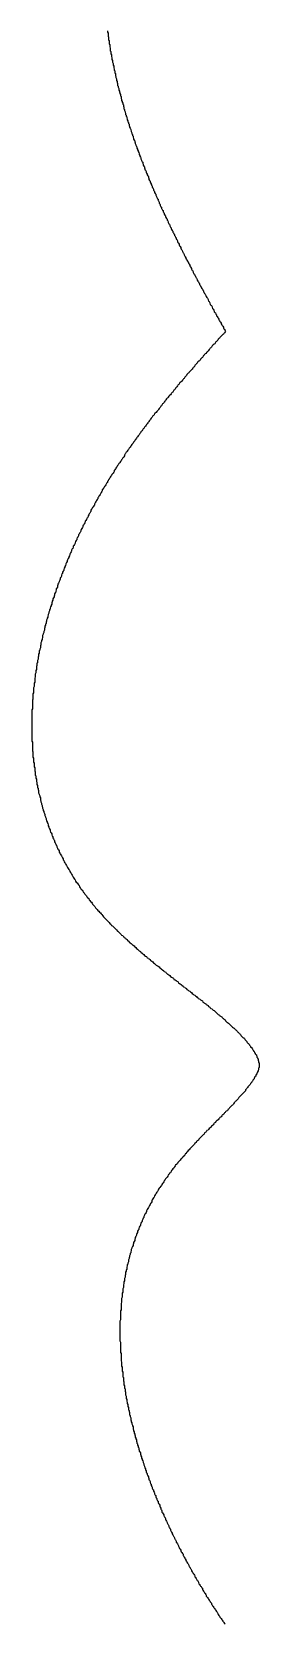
# Model space of a CAD drawing. Header units: millimetres. Extents: x 111 to 2999, y 81 to 1941.
# Drawn here: x 955.65 to 959.65, y 1383.03 to 1411.04 of the extents above; entities that cross this region are included whole.
import ezdxf

# ---------------------------------------------------------------- set-up
doc = ezdxf.new("R2010")
doc.units = ezdxf.units.MM

msp = doc.modelspace()

# ---------------------------------------------------------------- linework, layer by layer
msp.add_polyline3d([(956.98, 1411.053, 0), (956.98, 1411.033, 0), (956.99, 1411.013, 0), (956.99, 1411.003, 0), (956.99, 1410.983, 0), (956.99, 1410.963, 0), (957, 1410.943, 0), (957, 1410.933, 0), (957, 1410.913, 0), (957, 1410.893, 0), (957.01, 1410.883, 0), (957.01, 1410.863, 0), (957.01, 1410.843, 0), (957.01, 1410.823, 0), (957.02, 1410.813, 0), (957.02, 1410.793, 0), (957.02, 1410.773, 0), (957.03, 1410.753, 0), (957.03, 1410.743, 0), (957.03, 1410.723, 0), (957.03, 1410.703, 0), (957.04, 1410.693, 0), (957.04, 1410.673, 0), (957.04, 1410.653, 0), (957.05, 1410.633, 0), (957.05, 1410.623, 0), (957.05, 1410.603, 0), (957.06, 1410.583, 0), (957.06, 1410.573, 0), (957.06, 1410.553, 0), (957.07, 1410.533, 0), (957.07, 1410.523, 0), (957.07, 1410.503, 0), (957.08, 1410.483, 0), (957.08, 1410.463, 0), (957.08, 1410.453, 0), (957.09, 1410.433, 0), (957.09, 1410.413, 0), (957.09, 1410.403, 0), (957.1, 1410.383, 0), (957.1, 1410.363, 0), (957.11, 1410.353, 0), (957.11, 1410.333, 0), (957.11, 1410.313, 0), (957.12, 1410.303, 0), (957.12, 1410.283, 0), (957.12, 1410.263, 0), (957.13, 1410.253, 0), (957.13, 1410.233, 0), (957.14, 1410.213, 0), (957.14, 1410.193, 0), (957.14, 1410.183, 0), (957.15, 1410.163, 0), (957.15, 1410.143, 0), (957.16, 1410.133, 0), (957.16, 1410.113, 0), (957.16, 1410.093, 0), (957.17, 1410.083, 0), (957.17, 1410.063, 0), (957.18, 1410.043, 0), (957.18, 1410.033, 0), (957.18, 1410.013, 0), (957.19, 1409.993, 0), (957.19, 1409.983, 0), (957.2, 1409.963, 0), (957.2, 1409.953, 0), (957.21, 1409.933, 0), (957.21, 1409.913, 0), (957.22, 1409.903, 0), (957.22, 1409.883, 0), (957.22, 1409.863, 0), (957.23, 1409.853, 0), (957.23, 1409.833, 0), (957.24, 1409.813, 0), (957.24, 1409.803, 0), (957.25, 1409.783, 0), (957.25, 1409.763, 0), (957.26, 1409.753, 0), (957.26, 1409.733, 0), (957.27, 1409.713, 0), (957.27, 1409.703, 0), (957.27, 1409.683, 0), (957.28, 1409.673, 0), (957.28, 1409.653, 0), (957.29, 1409.633, 0), (957.29, 1409.623, 0), (957.3, 1409.603, 0), (957.3, 1409.583, 0), (957.31, 1409.573, 0), (957.31, 1409.553, 0), (957.32, 1409.543, 0), (957.32, 1409.523, 0), (957.33, 1409.503, 0), (957.33, 1409.493, 0), (957.34, 1409.473, 0), (957.34, 1409.453, 0), (957.35, 1409.443, 0), (957.35, 1409.423, 0), (957.36, 1409.413, 0), (957.36, 1409.393, 0), (957.37, 1409.373, 0), (957.37, 1409.363, 0), (957.38, 1409.343, 0), (957.39, 1409.323, 0), (957.39, 1409.313, 0), (957.4, 1409.293, 0), (957.4, 1409.283, 0), (957.41, 1409.263, 0), (957.41, 1409.243, 0), (957.42, 1409.233, 0), (957.42, 1409.213, 0), (957.43, 1409.203, 0), (957.43, 1409.183, 0), (957.44, 1409.163, 0), (957.44, 1409.153, 0), (957.45, 1409.133, 0), (957.46, 1409.123, 0), (957.46, 1409.103, 0), (957.47, 1409.083, 0), (957.47, 1409.073, 0), (957.48, 1409.053, 0), (957.48, 1409.043, 0), (957.49, 1409.023, 0), (957.5, 1409.013, 0), (957.5, 1408.993, 0), (957.51, 1408.973, 0), (957.51, 1408.963, 0), (957.52, 1408.943, 0), (957.52, 1408.933, 0), (957.53, 1408.913, 0), (957.54, 1408.893, 0), (957.54, 1408.883, 0), (957.55, 1408.863, 0), (957.55, 1408.853, 0), (957.56, 1408.833, 0), (957.57, 1408.823, 0), (957.57, 1408.803, 0), (957.58, 1408.783, 0), (957.58, 1408.773, 0), (957.59, 1408.753, 0), (957.6, 1408.743, 0), (957.6, 1408.723, 0), (957.61, 1408.713, 0), (957.61, 1408.693, 0), (957.62, 1408.673, 0), (957.63, 1408.663, 0), (957.63, 1408.643, 0), (957.64, 1408.633, 0), (957.64, 1408.613, 0), (957.65, 1408.603, 0), (957.66, 1408.583, 0), (957.66, 1408.563, 0), (957.67, 1408.553, 0), (957.68, 1408.533, 0), (957.68, 1408.523, 0), (957.69, 1408.503, 0), (957.7, 1408.493, 0), (957.7, 1408.473, 0), (957.71, 1408.463, 0), (957.71, 1408.443, 0), (957.72, 1408.423, 0), (957.73, 1408.413, 0), (957.73, 1408.393, 0), (957.74, 1408.383, 0), (957.75, 1408.363, 0), (957.75, 1408.353, 0), (957.76, 1408.333, 0), (957.77, 1408.323, 0), (957.77, 1408.303, 0), (957.78, 1408.293, 0), (957.79, 1408.273, 0), (957.79, 1408.253, 0), (957.8, 1408.243, 0), (957.81, 1408.223, 0), (957.81, 1408.213, 0), (957.82, 1408.193, 0), (957.83, 1408.183, 0), (957.83, 1408.163, 0), (957.84, 1408.153, 0), (957.85, 1408.133, 0), (957.85, 1408.123, 0), (957.86, 1408.103, 0), (957.87, 1408.093, 0), (957.87, 1408.073, 0), (957.88, 1408.063, 0), (957.89, 1408.043, 0), (957.89, 1408.023, 0), (957.9, 1408.013, 0), (957.91, 1407.993, 0), (957.91, 1407.983, 0), (957.92, 1407.963, 0), (957.93, 1407.953, 0), (957.93, 1407.933, 0), (957.94, 1407.923, 0), (957.95, 1407.903, 0), (957.96, 1407.893, 0), (957.96, 1407.873, 0), (957.97, 1407.863, 0), (957.98, 1407.843, 0), (957.98, 1407.833, 0), (957.99, 1407.813, 0), (958, 1407.803, 0), (958, 1407.783, 0), (958.01, 1407.773, 0), (958.02, 1407.753, 0), (958.03, 1407.743, 0), (958.03, 1407.723, 0), (958.04, 1407.713, 0), (958.05, 1407.693, 0), (958.05, 1407.683, 0), (958.06, 1407.663, 0), (958.07, 1407.653, 0), (958.08, 1407.633, 0), (958.08, 1407.623, 0), (958.09, 1407.603, 0), (958.1, 1407.593, 0), (958.1, 1407.573, 0), (958.11, 1407.563, 0), (958.12, 1407.543, 0), (958.13, 1407.533, 0), (958.13, 1407.513, 0), (958.14, 1407.503, 0), (958.15, 1407.483, 0), (958.16, 1407.473, 0), (958.16, 1407.453, 0), (958.17, 1407.443, 0), (958.18, 1407.423, 0), (958.19, 1407.413, 0), (958.19, 1407.393, 0), (958.2, 1407.383, 0), (958.21, 1407.363, 0), (958.21, 1407.353, 0), (958.22, 1407.333, 0), (958.23, 1407.323, 0), (958.24, 1407.303, 0), (958.24, 1407.293, 0), (958.25, 1407.273, 0), (958.26, 1407.263, 0), (958.27, 1407.243, 0), (958.27, 1407.233, 0), (958.28, 1407.213, 0), (958.29, 1407.203, 0), (958.3, 1407.183, 0), (958.3, 1407.173, 0), (958.31, 1407.153, 0), (958.32, 1407.143, 0), (958.33, 1407.123, 0), (958.33, 1407.113, 0), (958.34, 1407.093, 0), (958.35, 1407.083, 0), (958.36, 1407.063, 0), (958.36, 1407.053, 0), (958.37, 1407.033, 0), (958.38, 1407.023, 0), (958.39, 1407.003, 0), (958.4, 1406.993, 0), (958.4, 1406.983, 0), (958.41, 1406.963, 0), (958.42, 1406.953, 0), (958.43, 1406.933, 0), (958.43, 1406.923, 0), (958.44, 1406.903, 0), (958.45, 1406.893, 0), (958.46, 1406.873, 0), (958.46, 1406.863, 0), (958.47, 1406.843, 0), (958.48, 1406.833, 0), (958.49, 1406.813, 0), (958.49, 1406.803, 0), (958.5, 1406.783, 0), (958.51, 1406.773, 0), (958.52, 1406.753, 0), (958.53, 1406.743, 0), (958.53, 1406.733, 0), (958.54, 1406.713, 0), (958.55, 1406.703, 0), (958.56, 1406.683, 0), (958.56, 1406.673, 0), (958.57, 1406.653, 0), (958.58, 1406.643, 0), (958.59, 1406.623, 0), (958.6, 1406.613, 0), (958.6, 1406.593, 0), (958.61, 1406.583, 0), (958.62, 1406.563, 0), (958.63, 1406.553, 0), (958.63, 1406.543, 0), (958.64, 1406.523, 0), (958.65, 1406.513, 0), (958.66, 1406.493, 0), (958.67, 1406.483, 0), (958.67, 1406.463, 0), (958.68, 1406.453, 0), (958.69, 1406.433, 0), (958.7, 1406.423, 0), (958.71, 1406.403, 0), (958.71, 1406.393, 0), (958.72, 1406.383, 0), (958.73, 1406.363, 0), (958.74, 1406.353, 0), (958.75, 1406.333, 0), (958.75, 1406.323, 0), (958.76, 1406.303, 0), (958.77, 1406.293, 0), (958.78, 1406.273, 0), (958.78, 1406.263, 0), (958.79, 1406.243, 0), (958.8, 1406.233, 0), (958.81, 1406.223, 0), (958.82, 1406.203, 0), (958.82, 1406.193, 0), (958.83, 1406.173, 0), (958.84, 1406.163, 0), (958.85, 1406.143, 0), (958.86, 1406.133, 0), (958.86, 1406.113, 0), (958.87, 1406.103, 0), (958.88, 1406.093, 0), (958.89, 1406.073, 0), (958.9, 1406.063, 0), (958.9, 1406.043, 0), (958.91, 1406.033, 0), (958.92, 1406.013, 0), (958.93, 1406.003, 0), (958.94, 1405.983, 0), (958.94, 1405.973, 0), (958.95, 1405.963, 0), (958.96, 1405.943, 0), (958.97, 1405.933, 0), (958.98, 1405.913, 0), (958.98, 1405.903, 0), (958.99, 1405.883, 0), (959, 1405.873, 0), (959.01, 1405.863, 0), (959.02, 1405.843, 0), (959.02, 1405.833, 0), (959.03, 1405.813, 0), (959.04, 1405.803, 0), (959.05, 1405.783, 0), (959.06, 1405.773, 0), (959.05, 1405.763, 0), (959.04, 1405.743, 0), (959.03, 1405.733, 0), (959.02, 1405.723, 0), (959.01, 1405.713, 0), (959, 1405.703, 0), (958.98, 1405.683, 0), (958.97, 1405.673, 0), (958.96, 1405.663, 0), (958.95, 1405.653, 0), (958.94, 1405.643, 0), (958.93, 1405.633, 0), (958.92, 1405.613, 0), (958.91, 1405.603, 0), (958.9, 1405.593, 0), (958.89, 1405.583, 0), (958.88, 1405.573, 0), (958.87, 1405.553, 0), (958.86, 1405.543, 0), (958.84, 1405.533, 0), (958.83, 1405.523, 0), (958.82, 1405.513, 0), (958.81, 1405.493, 0), (958.8, 1405.483, 0), (958.79, 1405.473, 0), (958.78, 1405.463, 0), (958.77, 1405.453, 0), (958.76, 1405.433, 0), (958.75, 1405.423, 0), (958.74, 1405.413, 0), (958.73, 1405.403, 0), (958.71, 1405.383, 0), (958.7, 1405.373, 0), (958.69, 1405.363, 0), (958.68, 1405.353, 0), (958.67, 1405.343, 0), (958.66, 1405.323, 0), (958.65, 1405.313, 0), (958.64, 1405.303, 0), (958.63, 1405.293, 0), (958.62, 1405.283, 0), (958.61, 1405.263, 0), (958.6, 1405.253, 0), (958.59, 1405.243, 0), (958.57, 1405.233, 0), (958.56, 1405.213, 0), (958.55, 1405.203, 0), (958.54, 1405.193, 0), (958.53, 1405.183, 0), (958.52, 1405.173, 0), (958.51, 1405.153, 0), (958.5, 1405.143, 0), (958.49, 1405.133, 0), (958.48, 1405.123, 0), (958.47, 1405.103, 0), (958.46, 1405.093, 0), (958.45, 1405.083, 0), (958.44, 1405.073, 0), (958.42, 1405.053, 0), (958.41, 1405.043, 0), (958.4, 1405.033, 0), (958.39, 1405.023, 0), (958.38, 1405.013, 0), (958.37, 1404.993, 0), (958.36, 1404.983, 0), (958.35, 1404.973, 0), (958.34, 1404.963, 0), (958.33, 1404.943, 0), (958.32, 1404.933, 0), (958.31, 1404.923, 0), (958.3, 1404.913, 0), (958.29, 1404.893, 0), (958.28, 1404.883, 0), (958.26, 1404.873, 0), (958.25, 1404.863, 0), (958.24, 1404.843, 0), (958.23, 1404.833, 0), (958.22, 1404.823, 0), (958.21, 1404.813, 0), (958.2, 1404.793, 0), (958.19, 1404.783, 0), (958.18, 1404.773, 0), (958.17, 1404.753, 0), (958.16, 1404.743, 0), (958.15, 1404.733, 0), (958.14, 1404.723, 0), (958.13, 1404.703, 0), (958.12, 1404.693, 0), (958.11, 1404.683, 0), (958.1, 1404.673, 0), (958.09, 1404.653, 0), (958.07, 1404.643, 0), (958.06, 1404.633, 0), (958.05, 1404.613, 0), (958.04, 1404.603, 0), (958.03, 1404.593, 0), (958.02, 1404.583, 0), (958.01, 1404.563, 0), (958, 1404.553, 0), (957.99, 1404.543, 0), (957.98, 1404.523, 0), (957.97, 1404.513, 0), (957.96, 1404.503, 0), (957.95, 1404.493, 0), (957.94, 1404.473, 0), (957.93, 1404.463, 0), (957.92, 1404.453, 0), (957.91, 1404.433, 0), (957.9, 1404.423, 0), (957.89, 1404.413, 0), (957.88, 1404.393, 0), (957.87, 1404.383, 0), (957.86, 1404.373, 0), (957.85, 1404.363, 0), (957.84, 1404.343, 0), (957.82, 1404.333, 0), (957.81, 1404.323, 0), (957.8, 1404.303, 0), (957.79, 1404.293, 0), (957.78, 1404.283, 0), (957.77, 1404.263, 0), (957.76, 1404.253, 0), (957.75, 1404.243, 0), (957.74, 1404.223, 0), (957.73, 1404.213, 0), (957.72, 1404.203, 0), (957.71, 1404.183, 0), (957.7, 1404.173, 0), (957.69, 1404.163, 0), (957.68, 1404.143, 0), (957.67, 1404.133, 0), (957.66, 1404.123, 0), (957.65, 1404.103, 0), (957.64, 1404.093, 0), (957.63, 1404.083, 0), (957.62, 1404.063, 0), (957.61, 1404.053, 0), (957.6, 1404.043, 0), (957.59, 1404.023, 0), (957.58, 1404.013, 0), (957.57, 1404.003, 0), (957.56, 1403.983, 0), (957.55, 1403.973, 0), (957.54, 1403.953, 0), (957.53, 1403.943, 0), (957.52, 1403.933, 0), (957.51, 1403.913, 0), (957.5, 1403.903, 0), (957.49, 1403.893, 0), (957.48, 1403.873, 0), (957.47, 1403.863, 0), (957.46, 1403.843, 0), (957.45, 1403.833, 0), (957.44, 1403.823, 0), (957.43, 1403.803, 0), (957.42, 1403.793, 0), (957.41, 1403.783, 0), (957.4, 1403.763, 0), (957.39, 1403.753, 0), (957.38, 1403.733, 0), (957.37, 1403.723, 0), (957.36, 1403.713, 0), (957.35, 1403.693, 0), (957.34, 1403.683, 0), (957.33, 1403.663, 0), (957.32, 1403.653, 0), (957.31, 1403.643, 0), (957.3, 1403.623, 0), (957.29, 1403.613, 0), (957.28, 1403.593, 0), (957.28, 1403.583, 0), (957.27, 1403.563, 0), (957.26, 1403.553, 0), (957.25, 1403.543, 0), (957.24, 1403.523, 0), (957.23, 1403.513, 0), (957.22, 1403.493, 0), (957.21, 1403.483, 0), (957.2, 1403.463, 0), (957.19, 1403.453, 0), (957.18, 1403.443, 0), (957.17, 1403.423, 0), (957.16, 1403.413, 0), (957.15, 1403.393, 0), (957.14, 1403.383, 0), (957.13, 1403.363, 0), (957.12, 1403.353, 0), (957.11, 1403.333, 0), (957.1, 1403.323, 0), (957.1, 1403.303, 0), (957.09, 1403.293, 0), (957.08, 1403.273, 0), (957.07, 1403.263, 0), (957.06, 1403.253, 0), (957.05, 1403.233, 0), (957.04, 1403.223, 0), (957.03, 1403.203, 0), (957.02, 1403.193, 0), (957.01, 1403.173, 0), (957, 1403.163, 0), (956.99, 1403.143, 0), (956.98, 1403.133, 0), (956.98, 1403.113, 0), (956.97, 1403.103, 0), (956.96, 1403.083, 0), (956.95, 1403.073, 0), (956.94, 1403.053, 0), (956.93, 1403.043, 0), (956.92, 1403.023, 0), (956.91, 1403.013, 0), (956.9, 1402.993, 0), (956.89, 1402.983, 0), (956.89, 1402.963, 0), (956.88, 1402.953, 0), (956.87, 1402.933, 0), (956.86, 1402.913, 0), (956.85, 1402.903, 0), (956.84, 1402.883, 0), (956.83, 1402.873, 0), (956.82, 1402.853, 0), (956.81, 1402.843, 0), (956.81, 1402.823, 0), (956.8, 1402.813, 0), (956.79, 1402.793, 0), (956.78, 1402.783, 0), (956.77, 1402.763, 0), (956.76, 1402.743, 0), (956.75, 1402.733, 0), (956.75, 1402.713, 0), (956.74, 1402.703, 0), (956.73, 1402.683, 0), (956.72, 1402.673, 0), (956.71, 1402.653, 0), (956.7, 1402.643, 0), (956.69, 1402.623, 0), (956.69, 1402.603, 0), (956.68, 1402.593, 0), (956.67, 1402.573, 0), (956.66, 1402.563, 0), (956.65, 1402.543, 0), (956.64, 1402.523, 0), (956.64, 1402.513, 0), (956.63, 1402.493, 0), (956.62, 1402.483, 0), (956.61, 1402.463, 0), (956.6, 1402.443, 0), (956.59, 1402.433, 0), (956.59, 1402.413, 0), (956.58, 1402.403, 0), (956.57, 1402.383, 0), (956.56, 1402.363, 0), (956.55, 1402.353, 0), (956.55, 1402.333, 0), (956.54, 1402.323, 0), (956.53, 1402.303, 0), (956.52, 1402.283, 0), (956.51, 1402.273, 0), (956.51, 1402.253, 0), (956.5, 1402.233, 0), (956.49, 1402.223, 0), (956.48, 1402.203, 0), (956.47, 1402.193, 0), (956.47, 1402.173, 0), (956.46, 1402.153, 0), (956.45, 1402.143, 0), (956.44, 1402.123, 0), (956.44, 1402.103, 0), (956.43, 1402.093, 0), (956.42, 1402.073, 0), (956.41, 1402.053, 0), (956.41, 1402.043, 0), (956.4, 1402.023, 0), (956.39, 1402.003, 0), (956.38, 1401.993, 0), (956.38, 1401.973, 0), (956.37, 1401.953, 0), (956.36, 1401.943, 0), (956.35, 1401.923, 0), (956.35, 1401.903, 0), (956.34, 1401.893, 0), (956.33, 1401.873, 0), (956.32, 1401.853, 0), (956.32, 1401.843, 0), (956.31, 1401.823, 0), (956.3, 1401.803, 0), (956.3, 1401.793, 0), (956.29, 1401.773, 0), (956.28, 1401.753, 0), (956.27, 1401.733, 0), (956.27, 1401.723, 0), (956.26, 1401.703, 0), (956.25, 1401.683, 0), (956.25, 1401.673, 0), (956.24, 1401.653, 0), (956.23, 1401.633, 0), (956.23, 1401.623, 0), (956.22, 1401.603, 0), (956.21, 1401.583, 0), (956.21, 1401.563, 0), (956.2, 1401.553, 0), (956.19, 1401.533, 0), (956.19, 1401.513, 0), (956.18, 1401.503, 0), (956.17, 1401.483, 0), (956.17, 1401.463, 0), (956.16, 1401.443, 0), (956.15, 1401.433, 0), (956.15, 1401.413, 0), (956.14, 1401.393, 0), (956.13, 1401.373, 0), (956.13, 1401.363, 0), (956.12, 1401.343, 0), (956.11, 1401.323, 0), (956.11, 1401.313, 0), (956.1, 1401.293, 0), (956.1, 1401.273, 0), (956.09, 1401.253, 0), (956.08, 1401.243, 0), (956.08, 1401.223, 0), (956.07, 1401.203, 0), (956.07, 1401.183, 0), (956.06, 1401.173, 0), (956.05, 1401.153, 0), (956.05, 1401.133, 0), (956.04, 1401.113, 0), (956.04, 1401.103, 0), (956.03, 1401.083, 0), (956.02, 1401.063, 0), (956.02, 1401.043, 0), (956.01, 1401.023, 0), (956.01, 1401.013, 0), (956, 1400.993, 0), (956, 1400.973, 0), (955.99, 1400.953, 0), (955.99, 1400.943, 0), (955.98, 1400.923, 0), (955.97, 1400.903, 0), (955.97, 1400.883, 0), (955.96, 1400.873, 0), (955.96, 1400.853, 0), (955.95, 1400.833, 0), (955.95, 1400.813, 0), (955.94, 1400.793, 0), (955.94, 1400.783, 0), (955.93, 1400.763, 0), (955.93, 1400.743, 0), (955.92, 1400.723, 0), (955.92, 1400.713, 0), (955.91, 1400.693, 0), (955.91, 1400.673, 0), (955.9, 1400.653, 0), (955.9, 1400.633, 0), (955.89, 1400.623, 0), (955.89, 1400.603, 0), (955.88, 1400.583, 0), (955.88, 1400.563, 0), (955.87, 1400.543, 0), (955.87, 1400.533, 0), (955.87, 1400.513, 0), (955.86, 1400.493, 0), (955.86, 1400.473, 0), (955.85, 1400.453, 0), (955.85, 1400.443, 0), (955.84, 1400.423, 0), (955.84, 1400.403, 0), (955.84, 1400.383, 0), (955.83, 1400.363, 0), (955.83, 1400.353, 0), (955.82, 1400.333, 0), (955.82, 1400.313, 0), (955.81, 1400.293, 0), (955.81, 1400.273, 0), (955.81, 1400.253, 0), (955.8, 1400.243, 0), (955.8, 1400.223, 0), (955.8, 1400.203, 0), (955.79, 1400.183, 0), (955.79, 1400.163, 0), (955.78, 1400.153, 0), (955.78, 1400.133, 0), (955.78, 1400.113, 0), (955.77, 1400.093, 0), (955.77, 1400.073, 0), (955.77, 1400.053, 0), (955.76, 1400.043, 0), (955.76, 1400.023, 0), (955.76, 1400.003, 0), (955.75, 1399.983, 0), (955.75, 1399.963, 0), (955.75, 1399.943, 0), (955.74, 1399.933, 0), (955.74, 1399.913, 0), (955.74, 1399.893, 0), (955.73, 1399.873, 0), (955.73, 1399.853, 0), (955.73, 1399.833, 0), (955.73, 1399.823, 0), (955.72, 1399.803, 0), (955.72, 1399.783, 0), (955.72, 1399.763, 0), (955.71, 1399.743, 0), (955.71, 1399.723, 0), (955.71, 1399.713, 0), (955.71, 1399.693, 0), (955.7, 1399.673, 0), (955.7, 1399.653, 0), (955.7, 1399.633, 0), (955.7, 1399.613, 0), (955.7, 1399.603, 0), (955.69, 1399.583, 0), (955.69, 1399.563, 0), (955.69, 1399.543, 0), (955.69, 1399.523, 0), (955.68, 1399.503, 0), (955.68, 1399.483, 0), (955.68, 1399.473, 0), (955.68, 1399.453, 0), (955.68, 1399.433, 0), (955.68, 1399.413, 0), (955.67, 1399.393, 0), (955.67, 1399.373, 0), (955.67, 1399.363, 0), (955.67, 1399.343, 0), (955.67, 1399.323, 0), (955.67, 1399.303, 0), (955.66, 1399.283, 0), (955.66, 1399.263, 0), (955.66, 1399.243, 0), (955.66, 1399.233, 0), (955.66, 1399.213, 0), (955.66, 1399.193, 0), (955.66, 1399.173, 0), (955.66, 1399.153, 0), (955.66, 1399.133, 0), (955.65, 1399.113, 0), (955.65, 1399.103, 0), (955.65, 1399.083, 0), (955.65, 1399.063, 0), (955.65, 1399.043, 0), (955.65, 1399.023, 0), (955.65, 1399.003, 0), (955.65, 1398.983, 0), (955.65, 1398.973, 0), (955.65, 1398.953, 0), (955.65, 1398.933, 0), (955.65, 1398.913, 0), (955.65, 1398.893, 0), (955.65, 1398.873, 0), (955.65, 1398.853, 0), (955.65, 1398.843, 0), (955.65, 1398.823, 0), (955.65, 1398.803, 0), (955.65, 1398.783, 0), (955.65, 1398.763, 0), (955.65, 1398.743, 0), (955.65, 1398.723, 0), (955.65, 1398.713, 0), (955.65, 1398.693, 0), (955.65, 1398.673, 0), (955.65, 1398.653, 0), (955.65, 1398.633, 0), (955.65, 1398.613, 0), (955.65, 1398.593, 0), (955.65, 1398.583, 0), (955.65, 1398.563, 0), (955.66, 1398.543, 0), (955.66, 1398.523, 0), (955.66, 1398.503, 0), (955.66, 1398.483, 0), (955.66, 1398.463, 0), (955.66, 1398.453, 0), (955.66, 1398.433, 0), (955.66, 1398.413, 0), (955.66, 1398.393, 0), (955.67, 1398.373, 0), (955.67, 1398.353, 0), (955.67, 1398.333, 0), (955.67, 1398.323, 0), (955.67, 1398.303, 0), (955.67, 1398.283, 0), (955.68, 1398.263, 0), (955.68, 1398.243, 0), (955.68, 1398.223, 0), (955.68, 1398.203, 0), (955.68, 1398.193, 0), (955.69, 1398.173, 0), (955.69, 1398.153, 0), (955.69, 1398.133, 0), (955.69, 1398.113, 0), (955.7, 1398.093, 0), (955.7, 1398.083, 0), (955.7, 1398.063, 0), (955.7, 1398.043, 0), (955.71, 1398.023, 0), (955.71, 1398.003, 0), (955.71, 1397.983, 0), (955.71, 1397.963, 0), (955.72, 1397.953, 0), (955.72, 1397.933, 0), (955.72, 1397.913, 0), (955.73, 1397.893, 0), (955.73, 1397.873, 0), (955.73, 1397.853, 0), (955.74, 1397.843, 0), (955.74, 1397.823, 0), (955.74, 1397.803, 0), (955.75, 1397.783, 0), (955.75, 1397.763, 0), (955.75, 1397.743, 0), (955.76, 1397.733, 0), (955.76, 1397.713, 0), (955.77, 1397.693, 0), (955.77, 1397.673, 0), (955.77, 1397.653, 0), (955.78, 1397.633, 0), (955.78, 1397.623, 0), (955.79, 1397.603, 0), (955.79, 1397.583, 0), (955.8, 1397.563, 0), (955.8, 1397.543, 0), (955.8, 1397.523, 0), (955.81, 1397.513, 0), (955.81, 1397.493, 0), (955.82, 1397.473, 0), (955.82, 1397.453, 0), (955.83, 1397.433, 0), (955.83, 1397.413, 0), (955.84, 1397.403, 0), (955.84, 1397.383, 0), (955.85, 1397.363, 0), (955.85, 1397.343, 0), (955.86, 1397.323, 0), (955.86, 1397.313, 0), (955.87, 1397.293, 0), (955.88, 1397.273, 0), (955.88, 1397.253, 0), (955.89, 1397.233, 0), (955.89, 1397.223, 0), (955.9, 1397.203, 0), (955.9, 1397.183, 0), (955.91, 1397.163, 0), (955.92, 1397.143, 0), (955.92, 1397.133, 0), (955.93, 1397.113, 0), (955.94, 1397.093, 0), (955.94, 1397.073, 0), (955.95, 1397.053, 0), (955.95, 1397.043, 0), (955.96, 1397.023, 0), (955.97, 1397.003, 0), (955.97, 1396.983, 0), (955.98, 1396.963, 0), (955.99, 1396.953, 0), (956, 1396.933, 0), (956, 1396.913, 0), (956.01, 1396.893, 0), (956.02, 1396.883, 0), (956.02, 1396.863, 0), (956.03, 1396.843, 0), (956.04, 1396.823, 0), (956.05, 1396.813, 0), (956.05, 1396.793, 0), (956.06, 1396.773, 0), (956.07, 1396.753, 0), (956.08, 1396.733, 0), (956.09, 1396.723, 0), (956.09, 1396.703, 0), (956.1, 1396.683, 0), (956.11, 1396.663, 0), (956.12, 1396.653, 0), (956.13, 1396.633, 0), (956.13, 1396.613, 0), (956.14, 1396.593, 0), (956.15, 1396.583, 0), (956.16, 1396.563, 0), (956.17, 1396.543, 0), (956.18, 1396.533, 0), (956.19, 1396.513, 0), (956.2, 1396.493, 0), (956.2, 1396.473, 0), (956.21, 1396.463, 0), (956.22, 1396.443, 0), (956.23, 1396.423, 0), (956.24, 1396.413, 0), (956.25, 1396.393, 0), (956.26, 1396.373, 0), (956.27, 1396.353, 0), (956.28, 1396.343, 0), (956.29, 1396.323, 0), (956.3, 1396.303, 0), (956.31, 1396.293, 0), (956.32, 1396.273, 0), (956.33, 1396.253, 0), (956.34, 1396.243, 0), (956.35, 1396.223, 0), (956.36, 1396.203, 0), (956.37, 1396.183, 0), (956.38, 1396.173, 0), (956.39, 1396.153, 0), (956.4, 1396.133, 0), (956.41, 1396.123, 0), (956.42, 1396.103, 0), (956.43, 1396.083, 0), (956.45, 1396.073, 0), (956.46, 1396.053, 0), (956.47, 1396.033, 0), (956.48, 1396.023, 0), (956.49, 1396.003, 0), (956.5, 1395.983, 0), (956.51, 1395.973, 0), (956.52, 1395.953, 0), (956.54, 1395.943, 0), (956.55, 1395.923, 0), (956.56, 1395.903, 0), (956.57, 1395.893, 0), (956.58, 1395.873, 0), (956.6, 1395.853, 0), (956.61, 1395.843, 0), (956.62, 1395.823, 0), (956.63, 1395.813, 0), (956.65, 1395.793, 0), (956.66, 1395.773, 0), (956.67, 1395.763, 0), (956.68, 1395.743, 0), (956.7, 1395.733, 0), (956.71, 1395.713, 0), (956.72, 1395.693, 0), (956.73, 1395.683, 0), (956.75, 1395.663, 0), (956.76, 1395.653, 0), (956.77, 1395.633, 0), (956.79, 1395.613, 0), (956.8, 1395.603, 0), (956.81, 1395.583, 0), (956.83, 1395.573, 0), (956.84, 1395.553, 0), (956.86, 1395.543, 0), (956.87, 1395.523, 0), (956.88, 1395.513, 0), (956.9, 1395.493, 0), (956.91, 1395.473, 0), (956.92, 1395.463, 0), (956.94, 1395.443, 0), (956.95, 1395.433, 0), (956.97, 1395.413, 0), (956.98, 1395.403, 0), (957, 1395.383, 0), (957.01, 1395.373, 0), (957.02, 1395.353, 0), (957.04, 1395.343, 0), (957.05, 1395.323, 0), (957.07, 1395.313, 0), (957.08, 1395.303, 0), (957.1, 1395.283, 0), (957.11, 1395.273, 0), (957.13, 1395.253, 0), (957.14, 1395.243, 0), (957.16, 1395.223, 0), (957.17, 1395.213, 0), (957.19, 1395.193, 0), (957.2, 1395.183, 0), (957.22, 1395.163, 0), (957.23, 1395.153, 0), (957.25, 1395.143, 0), (957.26, 1395.123, 0), (957.28, 1395.113, 0), (957.29, 1395.093, 0), (957.31, 1395.083, 0), (957.32, 1395.073, 0), (957.34, 1395.053, 0), (957.35, 1395.043, 0), (957.37, 1395.023, 0), (957.38, 1395.013, 0), (957.4, 1395.003, 0), (957.42, 1394.983, 0), (957.43, 1394.973, 0), (957.45, 1394.963, 0), (957.46, 1394.943, 0), (957.48, 1394.933, 0), (957.49, 1394.913, 0), (957.51, 1394.903, 0), (957.52, 1394.893, 0), (957.54, 1394.873, 0), (957.56, 1394.863, 0), (957.57, 1394.853, 0), (957.59, 1394.833, 0), (957.6, 1394.823, 0), (957.62, 1394.813, 0), (957.63, 1394.793, 0), (957.65, 1394.783, 0), (957.67, 1394.773, 0), (957.68, 1394.753, 0), (957.7, 1394.743, 0), (957.71, 1394.733, 0), (957.73, 1394.723, 0), (957.74, 1394.703, 0), (957.76, 1394.693, 0), (957.78, 1394.683, 0), (957.79, 1394.663, 0), (957.81, 1394.653, 0), (957.82, 1394.643, 0), (957.84, 1394.623, 0), (957.86, 1394.613, 0), (957.87, 1394.603, 0), (957.89, 1394.593, 0), (957.9, 1394.573, 0), (957.92, 1394.563, 0), (957.93, 1394.553, 0), (957.95, 1394.543, 0), (957.97, 1394.523, 0), (957.98, 1394.513, 0), (958, 1394.503, 0), (958.01, 1394.493, 0), (958.03, 1394.473, 0), (958.04, 1394.463, 0), (958.06, 1394.453, 0), (958.08, 1394.443, 0), (958.09, 1394.423, 0), (958.11, 1394.413, 0), (958.12, 1394.403, 0), (958.14, 1394.393, 0), (958.15, 1394.373, 0), (958.17, 1394.363, 0), (958.19, 1394.353, 0), (958.2, 1394.343, 0), (958.22, 1394.333, 0), (958.23, 1394.313, 0), (958.25, 1394.303, 0), (958.26, 1394.293, 0), (958.28, 1394.283, 0), (958.29, 1394.273, 0), (958.31, 1394.253, 0), (958.32, 1394.243, 0), (958.34, 1394.233, 0), (958.35, 1394.223, 0), (958.37, 1394.213, 0), (958.38, 1394.193, 0), (958.4, 1394.183, 0), (958.41, 1394.173, 0), (958.43, 1394.163, 0), (958.44, 1394.153, 0), (958.46, 1394.143, 0), (958.47, 1394.123, 0), (958.49, 1394.113, 0), (958.5, 1394.103, 0), (958.52, 1394.093, 0), (958.53, 1394.083, 0), (958.55, 1394.073, 0), (958.56, 1394.053, 0), (958.58, 1394.043, 0), (958.59, 1394.033, 0), (958.61, 1394.023, 0), (958.62, 1394.013, 0), (958.64, 1394.003, 0), (958.65, 1393.993, 0), (958.66, 1393.973, 0), (958.68, 1393.963, 0), (958.69, 1393.953, 0), (958.71, 1393.943, 0), (958.72, 1393.933, 0), (958.73, 1393.923, 0), (958.75, 1393.913, 0), (958.76, 1393.893, 0), (958.78, 1393.883, 0), (958.79, 1393.873, 0), (958.8, 1393.863, 0), (958.82, 1393.853, 0), (958.83, 1393.843, 0), (958.84, 1393.833, 0), (958.86, 1393.823, 0), (958.87, 1393.813, 0), (958.88, 1393.803, 0), (958.9, 1393.783, 0), (958.91, 1393.773, 0), (958.92, 1393.763, 0), (958.93, 1393.753, 0), (958.95, 1393.743, 0), (958.96, 1393.733, 0), (958.97, 1393.723, 0), (958.99, 1393.713, 0), (959, 1393.703, 0), (959.01, 1393.693, 0), (959.02, 1393.683, 0), (959.03, 1393.673, 0), (959.05, 1393.663, 0), (959.06, 1393.643, 0), (959.07, 1393.633, 0), (959.08, 1393.623, 0), (959.09, 1393.613, 0), (959.11, 1393.603, 0), (959.12, 1393.593, 0), (959.13, 1393.583, 0), (959.14, 1393.573, 0), (959.15, 1393.563, 0), (959.16, 1393.553, 0), (959.17, 1393.543, 0), (959.18, 1393.533, 0), (959.2, 1393.523, 0), (959.21, 1393.513, 0), (959.22, 1393.503, 0), (959.23, 1393.493, 0), (959.24, 1393.483, 0), (959.25, 1393.473, 0), (959.26, 1393.463, 0), (959.27, 1393.453, 0), (959.28, 1393.443, 0), (959.29, 1393.433, 0), (959.3, 1393.423, 0), (959.31, 1393.413, 0), (959.32, 1393.403, 0), (959.33, 1393.393, 0), (959.33, 1393.383, 0), (959.34, 1393.373, 0), (959.35, 1393.363, 0), (959.36, 1393.353, 0), (959.37, 1393.343, 0), (959.38, 1393.343, 0), (959.39, 1393.333, 0), (959.4, 1393.323, 0), (959.4, 1393.313, 0), (959.41, 1393.303, 0), (959.42, 1393.293, 0), (959.43, 1393.283, 0), (959.43, 1393.273, 0), (959.44, 1393.263, 0), (959.45, 1393.253, 0), (959.46, 1393.243, 0), (959.46, 1393.243, 0), (959.47, 1393.233, 0), (959.48, 1393.223, 0), (959.48, 1393.213, 0), (959.49, 1393.203, 0), (959.5, 1393.193, 0), (959.5, 1393.183, 0), (959.51, 1393.183, 0), (959.52, 1393.173, 0), (959.52, 1393.163, 0), (959.53, 1393.153, 0), (959.53, 1393.143, 0), (959.54, 1393.133, 0), (959.54, 1393.133, 0), (959.55, 1393.123, 0), (959.55, 1393.113, 0), (959.56, 1393.103, 0), (959.56, 1393.103, 0), (959.57, 1393.093, 0), (959.57, 1393.083, 0), (959.58, 1393.073, 0), (959.58, 1393.073, 0), (959.58, 1393.063, 0), (959.59, 1393.053, 0), (959.59, 1393.053, 0), (959.6, 1393.043, 0), (959.6, 1393.033, 0), (959.6, 1393.033, 0), (959.61, 1393.023, 0), (959.61, 1393.013, 0), (959.61, 1393.013, 0), (959.61, 1393.003, 0), (959.62, 1392.993, 0), (959.62, 1392.993, 0), (959.62, 1392.983, 0), (959.62, 1392.983, 0), (959.63, 1392.973, 0), (959.63, 1392.973, 0), (959.63, 1392.963, 0), (959.63, 1392.963, 0), (959.63, 1392.953, 0), (959.63, 1392.943, 0), (959.64, 1392.943, 0), (959.64, 1392.933, 0), (959.64, 1392.933, 0), (959.64, 1392.933, 0), (959.64, 1392.923, 0), (959.64, 1392.923, 0), (959.64, 1392.913, 0), (959.64, 1392.913, 0), (959.65, 1392.903, 0), (959.65, 1392.903, 0), (959.65, 1392.893, 0), (959.65, 1392.893, 0), (959.65, 1392.893, 0), (959.65, 1392.883, 0), (959.65, 1392.883, 0), (959.65, 1392.873, 0), (959.65, 1392.873, 0), (959.65, 1392.873, 0), (959.65, 1392.863, 0), (959.65, 1392.863, 0), (959.65, 1392.863, 0), (959.65, 1392.853, 0), (959.65, 1392.853, 0), (959.65, 1392.853, 0), (959.65, 1392.843, 0), (959.65, 1392.843, 0), (959.65, 1392.843, 0), (959.65, 1392.833, 0), (959.65, 1392.833, 0), (959.65, 1392.833, 0), (959.65, 1392.823, 0), (959.65, 1392.823, 0), (959.64, 1392.813, 0), (959.64, 1392.813, 0), (959.64, 1392.813, 0), (959.64, 1392.803, 0), (959.64, 1392.803, 0), (959.64, 1392.793, 0), (959.64, 1392.793, 0), (959.64, 1392.783, 0), (959.64, 1392.783, 0), (959.63, 1392.773, 0), (959.63, 1392.773, 0), (959.63, 1392.763, 0), (959.63, 1392.763, 0), (959.63, 1392.753, 0), (959.62, 1392.753, 0), (959.62, 1392.743, 0), (959.62, 1392.733, 0), (959.62, 1392.733, 0), (959.61, 1392.723, 0), (959.61, 1392.713, 0), (959.61, 1392.713, 0), (959.6, 1392.703, 0), (959.6, 1392.693, 0), (959.59, 1392.693, 0), (959.59, 1392.683, 0), (959.59, 1392.673, 0), (959.58, 1392.663, 0), (959.58, 1392.663, 0), (959.57, 1392.653, 0), (959.57, 1392.643, 0), (959.56, 1392.633, 0), (959.56, 1392.623, 0), (959.55, 1392.613, 0), (959.55, 1392.613, 0), (959.54, 1392.603, 0), (959.54, 1392.593, 0), (959.53, 1392.583, 0), (959.52, 1392.573, 0), (959.52, 1392.563, 0), (959.51, 1392.553, 0), (959.5, 1392.543, 0), (959.5, 1392.533, 0), (959.49, 1392.523, 0), (959.48, 1392.513, 0), (959.48, 1392.513, 0), (959.47, 1392.503, 0), (959.46, 1392.493, 0), (959.45, 1392.483, 0), (959.45, 1392.473, 0), (959.44, 1392.463, 0), (959.43, 1392.453, 0), (959.42, 1392.443, 0), (959.41, 1392.433, 0), (959.41, 1392.413, 0), (959.4, 1392.403, 0), (959.39, 1392.393, 0), (959.38, 1392.383, 0), (959.37, 1392.373, 0), (959.36, 1392.363, 0), (959.35, 1392.353, 0), (959.34, 1392.343, 0), (959.33, 1392.333, 0), (959.32, 1392.323, 0), (959.31, 1392.313, 0), (959.3, 1392.303, 0), (959.29, 1392.293, 0), (959.28, 1392.273, 0), (959.27, 1392.263, 0), (959.26, 1392.253, 0), (959.25, 1392.243, 0), (959.24, 1392.233, 0), (959.23, 1392.223, 0), (959.22, 1392.213, 0), (959.21, 1392.203, 0), (959.2, 1392.183, 0), (959.19, 1392.173, 0), (959.18, 1392.163, 0), (959.17, 1392.153, 0), (959.16, 1392.143, 0), (959.14, 1392.123, 0), (959.13, 1392.113, 0), (959.12, 1392.103, 0), (959.11, 1392.093, 0), (959.1, 1392.083, 0), (959.09, 1392.063, 0), (959.07, 1392.053, 0), (959.06, 1392.043, 0), (959.05, 1392.033, 0), (959.04, 1392.023, 0), (959.03, 1392.003, 0), (959.01, 1391.993, 0), (959, 1391.983, 0), (958.99, 1391.973, 0), (958.98, 1391.953, 0), (958.96, 1391.943, 0), (958.95, 1391.933, 0), (958.94, 1391.923, 0), (958.93, 1391.903, 0), (958.91, 1391.893, 0), (958.9, 1391.883, 0), (958.89, 1391.873, 0), (958.88, 1391.853, 0), (958.86, 1391.843, 0), (958.85, 1391.833, 0), (958.84, 1391.813, 0), (958.83, 1391.803, 0), (958.81, 1391.793, 0), (958.8, 1391.773, 0), (958.79, 1391.763, 0), (958.77, 1391.753, 0), (958.76, 1391.733, 0), (958.75, 1391.723, 0), (958.73, 1391.713, 0), (958.72, 1391.693, 0), (958.71, 1391.683, 0), (958.69, 1391.673, 0), (958.68, 1391.653, 0), (958.67, 1391.643, 0), (958.66, 1391.633, 0), (958.64, 1391.613, 0), (958.63, 1391.603, 0), (958.62, 1391.593, 0), (958.6, 1391.573, 0), (958.59, 1391.563, 0), (958.58, 1391.543, 0), (958.56, 1391.533, 0), (958.55, 1391.523, 0), (958.54, 1391.503, 0), (958.52, 1391.493, 0), (958.51, 1391.473, 0), (958.5, 1391.463, 0), (958.48, 1391.443, 0), (958.47, 1391.433, 0), (958.46, 1391.423, 0), (958.44, 1391.403, 0), (958.43, 1391.393, 0), (958.42, 1391.373, 0), (958.4, 1391.363, 0), (958.39, 1391.343, 0), (958.38, 1391.333, 0), (958.36, 1391.313, 0), (958.35, 1391.303, 0), (958.34, 1391.283, 0), (958.33, 1391.273, 0), (958.31, 1391.253, 0), (958.3, 1391.243, 0), (958.29, 1391.223, 0), (958.27, 1391.213, 0), (958.26, 1391.193, 0), (958.25, 1391.183, 0), (958.23, 1391.163, 0), (958.22, 1391.153, 0), (958.21, 1391.133, 0), (958.2, 1391.123, 0), (958.18, 1391.103, 0), (958.17, 1391.093, 0), (958.16, 1391.073, 0), (958.15, 1391.053, 0), (958.13, 1391.043, 0), (958.12, 1391.023, 0), (958.11, 1391.013, 0), (958.1, 1390.993, 0), (958.09, 1390.973, 0), (958.07, 1390.963, 0), (958.06, 1390.943, 0), (958.05, 1390.933, 0), (958.04, 1390.913, 0), (958.03, 1390.893, 0), (958.02, 1390.883, 0), (958, 1390.863, 0), (957.99, 1390.843, 0), (957.98, 1390.833, 0), (957.97, 1390.813, 0), (957.96, 1390.793, 0), (957.95, 1390.783, 0), (957.94, 1390.763, 0), (957.93, 1390.743, 0), (957.92, 1390.733, 0), (957.9, 1390.713, 0), (957.89, 1390.703, 0), (957.88, 1390.683, 0), (957.87, 1390.663, 0), (957.86, 1390.643, 0), (957.85, 1390.633, 0), (957.84, 1390.613, 0), (957.83, 1390.593, 0), (957.82, 1390.583, 0), (957.81, 1390.563, 0), (957.8, 1390.543, 0), (957.79, 1390.533, 0), (957.78, 1390.513, 0), (957.77, 1390.493, 0), (957.76, 1390.483, 0), (957.76, 1390.463, 0), (957.75, 1390.443, 0), (957.74, 1390.433, 0), (957.73, 1390.413, 0), (957.72, 1390.393, 0), (957.71, 1390.373, 0), (957.7, 1390.363, 0), (957.69, 1390.343, 0), (957.68, 1390.323, 0), (957.67, 1390.303, 0), (957.67, 1390.293, 0), (957.66, 1390.273, 0), (957.65, 1390.253, 0), (957.64, 1390.243, 0), (957.63, 1390.223, 0), (957.62, 1390.203, 0), (957.62, 1390.183, 0), (957.61, 1390.173, 0), (957.6, 1390.153, 0), (957.59, 1390.133, 0), (957.59, 1390.113, 0), (957.58, 1390.103, 0), (957.57, 1390.083, 0), (957.56, 1390.063, 0), (957.56, 1390.043, 0), (957.55, 1390.033, 0), (957.54, 1390.013, 0), (957.53, 1389.993, 0), (957.53, 1389.973, 0), (957.52, 1389.963, 0), (957.51, 1389.943, 0), (957.51, 1389.923, 0), (957.5, 1389.903, 0), (957.49, 1389.883, 0), (957.49, 1389.873, 0), (957.48, 1389.853, 0), (957.47, 1389.833, 0), (957.47, 1389.813, 0), (957.46, 1389.803, 0), (957.46, 1389.783, 0), (957.45, 1389.763, 0), (957.44, 1389.743, 0), (957.44, 1389.723, 0), (957.43, 1389.713, 0), (957.43, 1389.693, 0), (957.42, 1389.673, 0), (957.41, 1389.653, 0), (957.41, 1389.643, 0), (957.4, 1389.623, 0), (957.4, 1389.603, 0), (957.39, 1389.583, 0), (957.39, 1389.563, 0), (957.38, 1389.553, 0), (957.38, 1389.533, 0), (957.37, 1389.513, 0), (957.37, 1389.493, 0), (957.36, 1389.473, 0), (957.36, 1389.463, 0), (957.35, 1389.443, 0), (957.35, 1389.423, 0), (957.35, 1389.403, 0), (957.34, 1389.383, 0), (957.34, 1389.363, 0), (957.33, 1389.353, 0), (957.33, 1389.333, 0), (957.32, 1389.313, 0), (957.32, 1389.293, 0), (957.32, 1389.273, 0), (957.31, 1389.263, 0), (957.31, 1389.243, 0), (957.3, 1389.223, 0), (957.3, 1389.203, 0), (957.3, 1389.183, 0), (957.29, 1389.163, 0), (957.29, 1389.153, 0), (957.29, 1389.133, 0), (957.28, 1389.113, 0), (957.28, 1389.093, 0), (957.28, 1389.073, 0), (957.27, 1389.053, 0), (957.27, 1389.043, 0), (957.27, 1389.023, 0), (957.26, 1389.003, 0), (957.26, 1388.983, 0), (957.26, 1388.963, 0), (957.26, 1388.953, 0), (957.25, 1388.933, 0), (957.25, 1388.913, 0), (957.25, 1388.893, 0), (957.25, 1388.873, 0), (957.24, 1388.853, 0), (957.24, 1388.843, 0), (957.24, 1388.823, 0), (957.24, 1388.803, 0), (957.24, 1388.783, 0), (957.23, 1388.763, 0), (957.23, 1388.743, 0), (957.23, 1388.733, 0), (957.23, 1388.713, 0), (957.23, 1388.693, 0), (957.22, 1388.673, 0), (957.22, 1388.653, 0), (957.22, 1388.633, 0), (957.22, 1388.613, 0), (957.22, 1388.603, 0), (957.22, 1388.583, 0), (957.22, 1388.563, 0), (957.21, 1388.543, 0), (957.21, 1388.523, 0), (957.21, 1388.503, 0), (957.21, 1388.493, 0), (957.21, 1388.473, 0), (957.21, 1388.453, 0), (957.21, 1388.433, 0), (957.21, 1388.413, 0), (957.21, 1388.393, 0), (957.21, 1388.383, 0), (957.2, 1388.363, 0), (957.2, 1388.343, 0), (957.2, 1388.323, 0), (957.2, 1388.303, 0), (957.2, 1388.283, 0), (957.2, 1388.273, 0), (957.2, 1388.253, 0), (957.2, 1388.233, 0), (957.2, 1388.213, 0), (957.2, 1388.193, 0), (957.2, 1388.173, 0), (957.2, 1388.153, 0), (957.2, 1388.143, 0), (957.2, 1388.123, 0), (957.2, 1388.103, 0), (957.2, 1388.083, 0), (957.2, 1388.063, 0), (957.2, 1388.043, 0), (957.2, 1388.033, 0), (957.2, 1388.013, 0), (957.21, 1387.993, 0), (957.21, 1387.973, 0), (957.21, 1387.953, 0), (957.21, 1387.933, 0), (957.21, 1387.923, 0), (957.21, 1387.903, 0), (957.21, 1387.883, 0), (957.21, 1387.863, 0), (957.21, 1387.843, 0), (957.21, 1387.823, 0), (957.21, 1387.813, 0), (957.22, 1387.793, 0), (957.22, 1387.773, 0), (957.22, 1387.753, 0), (957.22, 1387.733, 0), (957.22, 1387.713, 0), (957.22, 1387.703, 0), (957.22, 1387.683, 0), (957.22, 1387.663, 0), (957.23, 1387.643, 0), (957.23, 1387.623, 0), (957.23, 1387.603, 0), (957.23, 1387.593, 0), (957.23, 1387.573, 0), (957.24, 1387.553, 0), (957.24, 1387.533, 0), (957.24, 1387.513, 0), (957.24, 1387.493, 0), (957.24, 1387.483, 0), (957.25, 1387.463, 0), (957.25, 1387.443, 0), (957.25, 1387.423, 0), (957.25, 1387.403, 0), (957.25, 1387.383, 0), (957.26, 1387.373, 0), (957.26, 1387.353, 0), (957.26, 1387.333, 0), (957.26, 1387.313, 0), (957.27, 1387.293, 0), (957.27, 1387.273, 0), (957.27, 1387.263, 0), (957.27, 1387.243, 0), (957.28, 1387.223, 0), (957.28, 1387.203, 0), (957.28, 1387.183, 0), (957.29, 1387.173, 0), (957.29, 1387.153, 0), (957.29, 1387.133, 0), (957.3, 1387.113, 0), (957.3, 1387.093, 0), (957.3, 1387.073, 0), (957.3, 1387.063, 0), (957.31, 1387.043, 0), (957.31, 1387.023, 0), (957.31, 1387.003, 0), (957.32, 1386.983, 0), (957.32, 1386.973, 0), (957.32, 1386.953, 0), (957.33, 1386.933, 0), (957.33, 1386.913, 0), (957.34, 1386.893, 0), (957.34, 1386.883, 0), (957.34, 1386.863, 0), (957.35, 1386.843, 0), (957.35, 1386.823, 0), (957.35, 1386.803, 0), (957.36, 1386.793, 0), (957.36, 1386.773, 0), (957.37, 1386.753, 0), (957.37, 1386.733, 0), (957.37, 1386.713, 0), (957.38, 1386.703, 0), (957.38, 1386.683, 0), (957.39, 1386.663, 0), (957.39, 1386.643, 0), (957.39, 1386.623, 0), (957.4, 1386.613, 0), (957.4, 1386.593, 0), (957.41, 1386.573, 0), (957.41, 1386.553, 0), (957.42, 1386.533, 0), (957.42, 1386.523, 0), (957.43, 1386.503, 0), (957.43, 1386.483, 0), (957.43, 1386.463, 0), (957.44, 1386.453, 0), (957.44, 1386.433, 0), (957.45, 1386.413, 0), (957.45, 1386.393, 0), (957.46, 1386.373, 0), (957.46, 1386.363, 0), (957.47, 1386.343, 0), (957.47, 1386.323, 0), (957.48, 1386.303, 0), (957.48, 1386.293, 0), (957.49, 1386.273, 0), (957.49, 1386.253, 0), (957.5, 1386.233, 0), (957.5, 1386.213, 0), (957.51, 1386.203, 0), (957.51, 1386.183, 0), (957.52, 1386.163, 0), (957.52, 1386.143, 0), (957.53, 1386.133, 0), (957.53, 1386.113, 0), (957.54, 1386.093, 0), (957.54, 1386.073, 0), (957.55, 1386.063, 0), (957.56, 1386.043, 0), (957.56, 1386.023, 0), (957.57, 1386.003, 0), (957.57, 1385.993, 0), (957.58, 1385.973, 0), (957.58, 1385.953, 0), (957.59, 1385.933, 0), (957.59, 1385.923, 0), (957.6, 1385.903, 0), (957.61, 1385.883, 0), (957.61, 1385.873, 0), (957.62, 1385.853, 0), (957.62, 1385.833, 0), (957.63, 1385.813, 0), (957.63, 1385.803, 0), (957.64, 1385.783, 0), (957.65, 1385.763, 0), (957.65, 1385.743, 0), (957.66, 1385.733, 0), (957.66, 1385.713, 0), (957.67, 1385.693, 0), (957.68, 1385.683, 0), (957.68, 1385.663, 0), (957.69, 1385.643, 0), (957.7, 1385.623, 0), (957.7, 1385.613, 0), (957.71, 1385.593, 0), (957.71, 1385.573, 0), (957.72, 1385.563, 0), (957.73, 1385.543, 0), (957.73, 1385.523, 0), (957.74, 1385.503, 0), (957.75, 1385.493, 0), (957.75, 1385.473, 0), (957.76, 1385.453, 0), (957.77, 1385.443, 0), (957.77, 1385.423, 0), (957.78, 1385.403, 0), (957.79, 1385.393, 0), (957.79, 1385.373, 0), (957.8, 1385.353, 0), (957.81, 1385.343, 0), (957.81, 1385.323, 0), (957.82, 1385.303, 0), (957.83, 1385.293, 0), (957.83, 1385.273, 0), (957.84, 1385.253, 0), (957.85, 1385.243, 0), (957.85, 1385.223, 0), (957.86, 1385.203, 0), (957.87, 1385.193, 0), (957.87, 1385.173, 0), (957.88, 1385.153, 0), (957.89, 1385.143, 0), (957.9, 1385.123, 0), (957.9, 1385.103, 0), (957.91, 1385.093, 0), (957.92, 1385.073, 0), (957.92, 1385.053, 0), (957.93, 1385.043, 0), (957.94, 1385.023, 0), (957.94, 1385.003, 0), (957.95, 1384.993, 0), (957.96, 1384.973, 0), (957.97, 1384.953, 0), (957.97, 1384.943, 0), (957.98, 1384.923, 0), (957.99, 1384.913, 0), (958, 1384.893, 0), (958, 1384.873, 0), (958.01, 1384.863, 0), (958.02, 1384.843, 0), (958.03, 1384.823, 0), (958.03, 1384.813, 0), (958.04, 1384.793, 0), (958.05, 1384.783, 0), (958.06, 1384.763, 0), (958.06, 1384.743, 0), (958.07, 1384.733, 0), (958.08, 1384.713, 0), (958.09, 1384.703, 0), (958.09, 1384.683, 0), (958.1, 1384.663, 0), (958.11, 1384.653, 0), (958.12, 1384.633, 0), (958.12, 1384.623, 0), (958.13, 1384.603, 0), (958.14, 1384.583, 0), (958.15, 1384.573, 0), (958.16, 1384.553, 0), (958.16, 1384.543, 0), (958.17, 1384.523, 0), (958.18, 1384.513, 0), (958.19, 1384.493, 0), (958.19, 1384.473, 0), (958.2, 1384.463, 0), (958.21, 1384.443, 0), (958.22, 1384.433, 0), (958.23, 1384.413, 0), (958.23, 1384.403, 0), (958.24, 1384.383, 0), (958.25, 1384.363, 0), (958.26, 1384.353, 0), (958.27, 1384.333, 0), (958.27, 1384.323, 0), (958.28, 1384.303, 0), (958.29, 1384.293, 0), (958.3, 1384.273, 0), (958.31, 1384.263, 0), (958.31, 1384.243, 0), (958.32, 1384.233, 0), (958.33, 1384.213, 0), (958.34, 1384.193, 0), (958.35, 1384.183, 0), (958.36, 1384.163, 0), (958.36, 1384.153, 0), (958.37, 1384.133, 0), (958.38, 1384.123, 0), (958.39, 1384.103, 0), (958.4, 1384.093, 0), (958.41, 1384.073, 0), (958.41, 1384.063, 0), (958.42, 1384.043, 0), (958.43, 1384.033, 0), (958.44, 1384.013, 0), (958.45, 1384.003, 0), (958.46, 1383.983, 0), (958.46, 1383.973, 0), (958.47, 1383.953, 0), (958.48, 1383.943, 0), (958.49, 1383.923, 0), (958.5, 1383.913, 0), (958.51, 1383.893, 0), (958.52, 1383.883, 0), (958.52, 1383.863, 0), (958.53, 1383.853, 0), (958.54, 1383.833, 0), (958.55, 1383.823, 0), (958.56, 1383.803, 0), (958.57, 1383.793, 0), (958.58, 1383.773, 0), (958.58, 1383.763, 0), (958.59, 1383.743, 0), (958.6, 1383.733, 0), (958.61, 1383.713, 0), (958.62, 1383.703, 0), (958.63, 1383.693, 0), (958.64, 1383.673, 0), (958.65, 1383.663, 0), (958.65, 1383.643, 0), (958.66, 1383.633, 0), (958.67, 1383.613, 0), (958.68, 1383.603, 0), (958.69, 1383.583, 0), (958.7, 1383.573, 0), (958.71, 1383.553, 0), (958.72, 1383.543, 0), (958.72, 1383.523, 0), (958.73, 1383.513, 0), (958.74, 1383.503, 0), (958.75, 1383.483, 0), (958.76, 1383.473, 0), (958.77, 1383.453, 0), (958.78, 1383.443, 0), (958.79, 1383.423, 0), (958.8, 1383.413, 0), (958.81, 1383.403, 0), (958.81, 1383.383, 0), (958.82, 1383.373, 0), (958.83, 1383.353, 0), (958.84, 1383.343, 0), (958.85, 1383.323, 0), (958.86, 1383.313, 0), (958.87, 1383.303, 0), (958.88, 1383.283, 0), (958.89, 1383.273, 0), (958.9, 1383.253, 0), (958.91, 1383.243, 0), (958.92, 1383.223, 0), (958.92, 1383.213, 0), (958.93, 1383.203, 0), (958.94, 1383.183, 0), (958.95, 1383.173, 0), (958.96, 1383.153, 0), (958.97, 1383.143, 0), (958.98, 1383.133, 0), (958.99, 1383.113, 0), (959, 1383.103, 0), (959.01, 1383.083, 0), (959.02, 1383.073, 0), (959.03, 1383.063, 0), (959.04, 1383.043, 0), (959.05, 1383.033, 0)])

doc.saveas('drawing.dxf')
